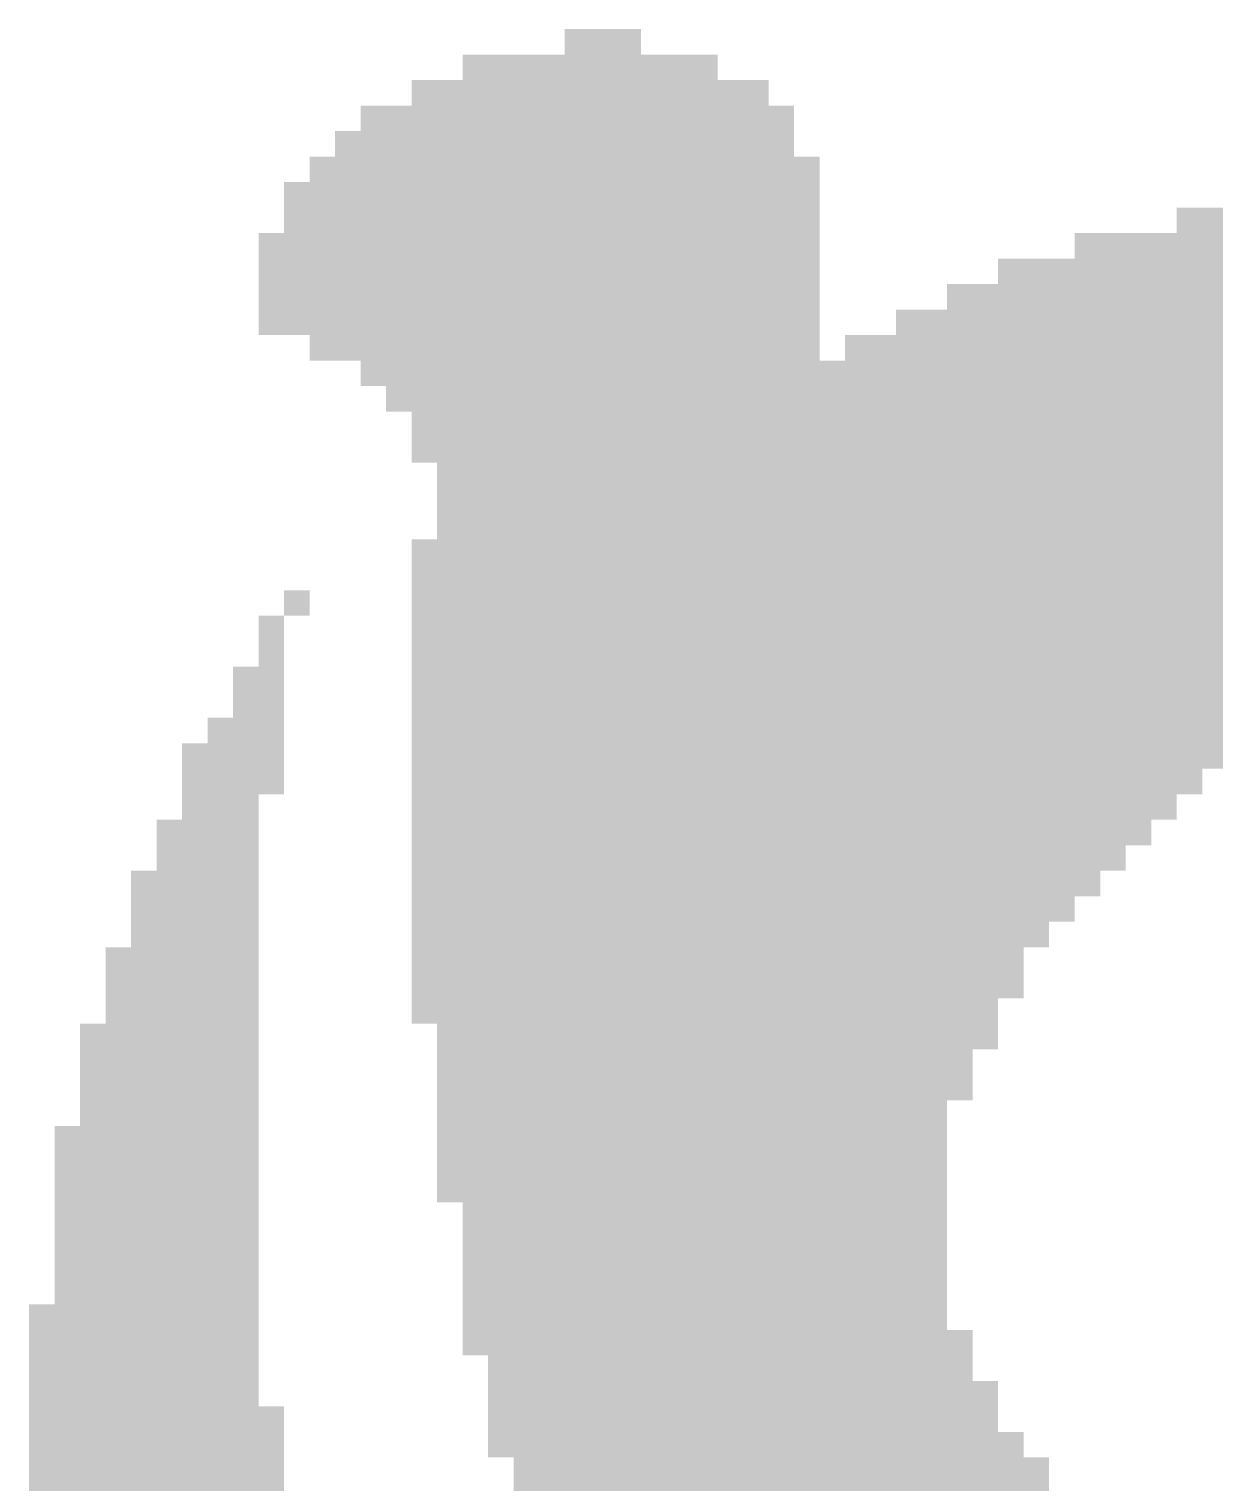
# Model space of a CAD drawing. Extents: x -15 to 107, y -79 to 1.
# Drawn here: x -12.243 to -11.062, y -28.829 to -27.381 of the extents above; entities that cross this region are included whole.
import ezdxf

# ---------------------------------------------------------------- set-up
doc = ezdxf.new("R2010")
doc.units = 0
doc.layers.add('21', color=253, linetype='CONTINUOUS')

# ---------------------------------------------------------------- blocks, each defined once
blk = doc.blocks.new('RECT')
blk.add_solid([(-0.5, -0.5), (0.5, -0.5), (-0.5, 0.5), (0.5, 0.5)])

msp = doc.modelspace()

# ---------------------------------------------------------------- block references
at = {"layer": '21', "xscale": 0.0254, "yscale": 0.0254, "rotation": 90}
for p in [(-11.6967, -27.3939), (-11.6713, -27.3939), (-11.6459, -27.3939), (-11.7983, -27.4193), (-11.7729, -27.4193), (-11.7475, -27.4193), (-11.7221, -27.4193), (-11.6967, -27.4193), (-11.6713, -27.4193), (-11.6459, -27.4193), (-11.6205, -27.4193), (-11.5951, -27.4193), (-11.5697, -27.4193), (-11.8491, -27.4447), (-11.8237, -27.4447), (-11.7983, -27.4447), (-11.7729, -27.4447), (-11.7475, -27.4447), (-11.7221, -27.4447), (-11.6967, -27.4447), (-11.6713, -27.4447), (-11.6459, -27.4447), (-11.6205, -27.4447), (-11.5951, -27.4447), (-11.5697, -27.4447), (-11.5443, -27.4447), (-11.5189, -27.4447), (-11.8999, -27.4701), (-11.8745, -27.4701), (-11.8491, -27.4701), (-11.8237, -27.4701), (-11.7983, -27.4701), (-11.7729, -27.4701), (-11.7475, -27.4701), (-11.7221, -27.4701), (-11.6967, -27.4701), (-11.6713, -27.4701), (-11.6459, -27.4701), (-11.6205, -27.4701), (-11.5951, -27.4701), (-11.5697, -27.4701), (-11.5443, -27.4701), (-11.5189, -27.4701), (-11.4935, -27.4701), (-11.9253, -27.4955), (-11.8999, -27.4955), (-11.8745, -27.4955), (-11.8491, -27.4955), (-11.8237, -27.4955), (-11.7983, -27.4955), (-11.7729, -27.4955), (-11.7475, -27.4955), (-11.7221, -27.4955), (-11.6967, -27.4955), (-11.6713, -27.4955), (-11.6459, -27.4955), (-11.6205, -27.4955), (-11.5951, -27.4955), (-11.5697, -27.4955), (-11.5443, -27.4955), (-11.5189, -27.4955), (-11.4935, -27.4955), (-11.9507, -27.5209), (-11.9253, -27.5209), (-11.8999, -27.5209), (-11.8745, -27.5209), (-11.8491, -27.5209), (-11.8237, -27.5209), (-11.7983, -27.5209), (-11.7729, -27.5209), (-11.7475, -27.5209), (-11.7221, -27.5209), (-11.6967, -27.5209), (-11.6713, -27.5209), (-11.6459, -27.5209), (-11.6205, -27.5209), (-11.5951, -27.5209), (-11.5697, -27.5209), (-11.5443, -27.5209), (-11.5189, -27.5209), (-11.4935, -27.5209), (-11.4681, -27.5209), (-11.9761, -27.5463), (-11.9507, -27.5463), (-11.9253, -27.5463), (-11.8999, -27.5463), (-11.8745, -27.5463), (-11.8491, -27.5463), (-11.8237, -27.5463), (-11.7983, -27.5463), (-11.7729, -27.5463), (-11.7475, -27.5463), (-11.7221, -27.5463), (-11.6967, -27.5463), (-11.6713, -27.5463), (-11.6459, -27.5463), (-11.6205, -27.5463), (-11.5951, -27.5463), (-11.5697, -27.5463), (-11.5443, -27.5463), (-11.5189, -27.5463), (-11.4935, -27.5463), (-11.4681, -27.5463), (-11.9761, -27.5717), (-11.9507, -27.5717), (-11.9253, -27.5717), (-11.8999, -27.5717), (-11.8745, -27.5717), (-11.8491, -27.5717), (-11.8237, -27.5717), (-11.7983, -27.5717), (-11.7729, -27.5717), (-11.7475, -27.5717), (-11.7221, -27.5717), (-11.6967, -27.5717), (-11.6713, -27.5717), (-11.6459, -27.5717), (-11.6205, -27.5717), (-11.5951, -27.5717), (-11.5697, -27.5717), (-11.5443, -27.5717), (-11.5189, -27.5717), (-11.4935, -27.5717), (-11.4681, -27.5717), (-11.0871, -27.5717), (-11.0617, -27.5717), (-12.0015, -27.5971), (-11.9761, -27.5971), (-11.9507, -27.5971), (-11.9253, -27.5971), (-11.8999, -27.5971), (-11.8745, -27.5971), (-11.8491, -27.5971), (-11.8237, -27.5971), (-11.7983, -27.5971), (-11.7729, -27.5971), (-11.7475, -27.5971), (-11.7221, -27.5971), (-11.6967, -27.5971), (-11.6713, -27.5971), (-11.6459, -27.5971), (-11.6205, -27.5971), (-11.5951, -27.5971), (-11.5697, -27.5971), (-11.5443, -27.5971), (-11.5189, -27.5971), (-11.4935, -27.5971), (-11.4681, -27.5971), (-11.1887, -27.5971), (-11.1633, -27.5971), (-11.1379, -27.5971), (-11.1125, -27.5971), (-11.0871, -27.5971), (-11.0617, -27.5971), (-12.0015, -27.6225), (-11.9761, -27.6225), (-11.9507, -27.6225), (-11.9253, -27.6225), (-11.8999, -27.6225), (-11.8745, -27.6225), (-11.8491, -27.6225), (-11.8237, -27.6225), (-11.7983, -27.6225), (-11.7729, -27.6225), (-11.7475, -27.6225), (-11.7221, -27.6225), (-11.6967, -27.6225), (-11.6713, -27.6225), (-11.6459, -27.6225), (-11.6205, -27.6225), (-11.5951, -27.6225), (-11.5697, -27.6225), (-11.5443, -27.6225), (-11.5189, -27.6225), (-11.4935, -27.6225), (-11.4681, -27.6225), (-11.2649, -27.6225), (-11.2395, -27.6225), (-11.2141, -27.6225), (-11.1887, -27.6225), (-11.1633, -27.6225), (-11.1379, -27.6225), (-11.1125, -27.6225), (-11.0871, -27.6225), (-11.0617, -27.6225), (-12.0015, -27.6479), (-11.9761, -27.6479), (-11.9507, -27.6479), (-11.9253, -27.6479), (-11.8999, -27.6479), (-11.8745, -27.6479), (-11.8491, -27.6479), (-11.8237, -27.6479), (-11.7983, -27.6479), (-11.7729, -27.6479), (-11.7475, -27.6479), (-11.7221, -27.6479), (-11.6967, -27.6479), (-11.6713, -27.6479), (-11.6459, -27.6479), (-11.6205, -27.6479), (-11.5951, -27.6479), (-11.5697, -27.6479), (-11.5443, -27.6479), (-11.5189, -27.6479), (-11.4935, -27.6479), (-11.4681, -27.6479), (-11.3157, -27.6479), (-11.2903, -27.6479), (-11.2649, -27.6479), (-11.2395, -27.6479), (-11.2141, -27.6479), (-11.1887, -27.6479), (-11.1633, -27.6479), (-11.1379, -27.6479), (-11.1125, -27.6479), (-11.0871, -27.6479), (-11.0617, -27.6479), (-12.0015, -27.6733), (-11.9761, -27.6733), (-11.9507, -27.6733), (-11.9253, -27.6733), (-11.8999, -27.6733), (-11.8745, -27.6733), (-11.8491, -27.6733), (-11.8237, -27.6733), (-11.7983, -27.6733), (-11.7729, -27.6733), (-11.7475, -27.6733), (-11.7221, -27.6733), (-11.6967, -27.6733), (-11.6713, -27.6733), (-11.6459, -27.6733), (-11.6205, -27.6733), (-11.5951, -27.6733), (-11.5697, -27.6733), (-11.5443, -27.6733), (-11.5189, -27.6733), (-11.4935, -27.6733), (-11.4681, -27.6733), (-11.3665, -27.6733), (-11.3411, -27.6733), (-11.3157, -27.6733), (-11.2903, -27.6733), (-11.2649, -27.6733), (-11.2395, -27.6733), (-11.2141, -27.6733), (-11.1887, -27.6733), (-11.1633, -27.6733), (-11.1379, -27.6733), (-11.1125, -27.6733), (-11.0871, -27.6733), (-11.0617, -27.6733), (-11.9507, -27.6987), (-11.9253, -27.6987), (-11.8999, -27.6987), (-11.8745, -27.6987), (-11.8491, -27.6987), (-11.8237, -27.6987), (-11.7983, -27.6987), (-11.7729, -27.6987), (-11.7475, -27.6987), (-11.7221, -27.6987), (-11.6967, -27.6987), (-11.6713, -27.6987), (-11.6459, -27.6987), (-11.6205, -27.6987), (-11.5951, -27.6987), (-11.5697, -27.6987), (-11.5443, -27.6987), (-11.5189, -27.6987), (-11.4935, -27.6987), (-11.4681, -27.6987), (-11.4173, -27.6987), (-11.3919, -27.6987), (-11.3665, -27.6987), (-11.3411, -27.6987), (-11.3157, -27.6987), (-11.2903, -27.6987), (-11.2649, -27.6987), (-11.2395, -27.6987), (-11.2141, -27.6987), (-11.1887, -27.6987), (-11.1633, -27.6987), (-11.1379, -27.6987), (-11.1125, -27.6987), (-11.0871, -27.6987), (-11.0617, -27.6987), (-11.8999, -27.7241), (-11.8745, -27.7241), (-11.8491, -27.7241), (-11.8237, -27.7241), (-11.7983, -27.7241), (-11.7729, -27.7241), (-11.7475, -27.7241), (-11.7221, -27.7241), (-11.6967, -27.7241), (-11.6713, -27.7241), (-11.6459, -27.7241), (-11.6205, -27.7241), (-11.5951, -27.7241), (-11.5697, -27.7241), (-11.5443, -27.7241), (-11.5189, -27.7241), (-11.4935, -27.7241), (-11.4681, -27.7241), (-11.4427, -27.7241), (-11.4173, -27.7241), (-11.3919, -27.7241), (-11.3665, -27.7241), (-11.3411, -27.7241), (-11.3157, -27.7241), (-11.2903, -27.7241), (-11.2649, -27.7241), (-11.2395, -27.7241), (-11.2141, -27.7241), (-11.1887, -27.7241), (-11.1633, -27.7241), (-11.1379, -27.7241), (-11.1125, -27.7241), (-11.0871, -27.7241), (-11.0617, -27.7241), (-11.8745, -27.7495), (-11.8491, -27.7495), (-11.8237, -27.7495), (-11.7983, -27.7495), (-11.7729, -27.7495), (-11.7475, -27.7495), (-11.7221, -27.7495), (-11.6967, -27.7495), (-11.6713, -27.7495), (-11.6459, -27.7495), (-11.6205, -27.7495), (-11.5951, -27.7495), (-11.5697, -27.7495), (-11.5443, -27.7495), (-11.5189, -27.7495), (-11.4935, -27.7495), (-11.4681, -27.7495), (-11.4427, -27.7495), (-11.4173, -27.7495), (-11.3919, -27.7495), (-11.3665, -27.7495), (-11.3411, -27.7495), (-11.3157, -27.7495), (-11.2903, -27.7495), (-11.2649, -27.7495), (-11.2395, -27.7495), (-11.2141, -27.7495), (-11.1887, -27.7495), (-11.1633, -27.7495), (-11.1379, -27.7495), (-11.1125, -27.7495), (-11.0871, -27.7495), (-11.0617, -27.7495), (-11.8491, -27.7749), (-11.8237, -27.7749), (-11.7983, -27.7749), (-11.7729, -27.7749), (-11.7475, -27.7749), (-11.7221, -27.7749), (-11.6967, -27.7749), (-11.6713, -27.7749), (-11.6459, -27.7749), (-11.6205, -27.7749), (-11.5951, -27.7749), (-11.5697, -27.7749), (-11.5443, -27.7749), (-11.5189, -27.7749), (-11.4935, -27.7749), (-11.4681, -27.7749), (-11.4427, -27.7749), (-11.4173, -27.7749), (-11.3919, -27.7749), (-11.3665, -27.7749), (-11.3411, -27.7749), (-11.3157, -27.7749), (-11.2903, -27.7749), (-11.2649, -27.7749), (-11.2395, -27.7749), (-11.2141, -27.7749), (-11.1887, -27.7749), (-11.1633, -27.7749), (-11.1379, -27.7749), (-11.1125, -27.7749), (-11.0871, -27.7749), (-11.0617, -27.7749), (-11.8491, -27.8003), (-11.8237, -27.8003), (-11.7983, -27.8003), (-11.7729, -27.8003), (-11.7475, -27.8003), (-11.7221, -27.8003), (-11.6967, -27.8003), (-11.6713, -27.8003), (-11.6459, -27.8003), (-11.6205, -27.8003), (-11.5951, -27.8003), (-11.5697, -27.8003), (-11.5443, -27.8003), (-11.5189, -27.8003), (-11.4935, -27.8003), (-11.4681, -27.8003), (-11.4427, -27.8003), (-11.4173, -27.8003), (-11.3919, -27.8003), (-11.3665, -27.8003), (-11.3411, -27.8003), (-11.3157, -27.8003), (-11.2903, -27.8003), (-11.2649, -27.8003), (-11.2395, -27.8003), (-11.2141, -27.8003), (-11.1887, -27.8003), (-11.1633, -27.8003), (-11.1379, -27.8003), (-11.1125, -27.8003), (-11.0871, -27.8003), (-11.0617, -27.8003), (-11.8237, -27.8257), (-11.7983, -27.8257), (-11.7729, -27.8257), (-11.7475, -27.8257), (-11.7221, -27.8257), (-11.6967, -27.8257), (-11.6713, -27.8257), (-11.6459, -27.8257), (-11.6205, -27.8257), (-11.5951, -27.8257), (-11.5697, -27.8257), (-11.5443, -27.8257), (-11.5189, -27.8257), (-11.4935, -27.8257), (-11.4681, -27.8257), (-11.4427, -27.8257), (-11.4173, -27.8257), (-11.3919, -27.8257), (-11.3665, -27.8257), (-11.3411, -27.8257), (-11.3157, -27.8257), (-11.2903, -27.8257), (-11.2649, -27.8257), (-11.2395, -27.8257), (-11.2141, -27.8257), (-11.1887, -27.8257), (-11.1633, -27.8257), (-11.1379, -27.8257), (-11.1125, -27.8257), (-11.0871, -27.8257), (-11.0617, -27.8257), (-11.8237, -27.8511), (-11.7983, -27.8511), (-11.7729, -27.8511), (-11.7475, -27.8511), (-11.7221, -27.8511), (-11.6967, -27.8511), (-11.6713, -27.8511), (-11.6459, -27.8511), (-11.6205, -27.8511), (-11.5951, -27.8511), (-11.5697, -27.8511), (-11.5443, -27.8511), (-11.5189, -27.8511), (-11.4935, -27.8511), (-11.4681, -27.8511), (-11.4427, -27.8511), (-11.4173, -27.8511), (-11.3919, -27.8511), (-11.3665, -27.8511), (-11.3411, -27.8511), (-11.3157, -27.8511), (-11.2903, -27.8511), (-11.2649, -27.8511), (-11.2395, -27.8511), (-11.2141, -27.8511), (-11.1887, -27.8511), (-11.1633, -27.8511), (-11.1379, -27.8511), (-11.1125, -27.8511), (-11.0871, -27.8511), (-11.0617, -27.8511), (-11.8237, -27.8765), (-11.7983, -27.8765), (-11.7729, -27.8765), (-11.7475, -27.8765), (-11.7221, -27.8765), (-11.6967, -27.8765), (-11.6713, -27.8765), (-11.6459, -27.8765), (-11.6205, -27.8765), (-11.5951, -27.8765), (-11.5697, -27.8765), (-11.5443, -27.8765), (-11.5189, -27.8765), (-11.4935, -27.8765), (-11.4681, -27.8765), (-11.4427, -27.8765), (-11.4173, -27.8765), (-11.3919, -27.8765), (-11.3665, -27.8765), (-11.3411, -27.8765), (-11.3157, -27.8765), (-11.2903, -27.8765), (-11.2649, -27.8765), (-11.2395, -27.8765), (-11.2141, -27.8765), (-11.1887, -27.8765), (-11.1633, -27.8765), (-11.1379, -27.8765), (-11.1125, -27.8765), (-11.0871, -27.8765), (-11.0617, -27.8765), (-11.8491, -27.9019), (-11.8237, -27.9019), (-11.7983, -27.9019), (-11.7729, -27.9019), (-11.7475, -27.9019), (-11.7221, -27.9019), (-11.6967, -27.9019), (-11.6713, -27.9019), (-11.6459, -27.9019), (-11.6205, -27.9019), (-11.5951, -27.9019), (-11.5697, -27.9019), (-11.5443, -27.9019), (-11.5189, -27.9019), (-11.4935, -27.9019), (-11.4681, -27.9019), (-11.4427, -27.9019), (-11.4173, -27.9019), (-11.3919, -27.9019), (-11.3665, -27.9019), (-11.3411, -27.9019), (-11.3157, -27.9019), (-11.2903, -27.9019), (-11.2649, -27.9019), (-11.2395, -27.9019), (-11.2141, -27.9019), (-11.1887, -27.9019), (-11.1633, -27.9019), (-11.1379, -27.9019), (-11.1125, -27.9019), (-11.0871, -27.9019), (-11.0617, -27.9019), (-11.8491, -27.9273), (-11.8237, -27.9273), (-11.7983, -27.9273), (-11.7729, -27.9273), (-11.7475, -27.9273), (-11.7221, -27.9273), (-11.6967, -27.9273), (-11.6713, -27.9273), (-11.6459, -27.9273), (-11.6205, -27.9273), (-11.5951, -27.9273), (-11.5697, -27.9273), (-11.5443, -27.9273), (-11.5189, -27.9273), (-11.4935, -27.9273), (-11.4681, -27.9273), (-11.4427, -27.9273), (-11.4173, -27.9273), (-11.3919, -27.9273), (-11.3665, -27.9273), (-11.3411, -27.9273), (-11.3157, -27.9273), (-11.2903, -27.9273), (-11.2649, -27.9273), (-11.2395, -27.9273), (-11.2141, -27.9273), (-11.1887, -27.9273), (-11.1633, -27.9273), (-11.1379, -27.9273), (-11.1125, -27.9273), (-11.0871, -27.9273), (-11.0617, -27.9273), (-11.9761, -27.9527), (-11.8491, -27.9527), (-11.8237, -27.9527), (-11.7983, -27.9527), (-11.7729, -27.9527), (-11.7475, -27.9527), (-11.7221, -27.9527), (-11.6967, -27.9527), (-11.6713, -27.9527), (-11.6459, -27.9527), (-11.6205, -27.9527), (-11.5951, -27.9527), (-11.5697, -27.9527), (-11.5443, -27.9527), (-11.5189, -27.9527), (-11.4935, -27.9527), (-11.4681, -27.9527), (-11.4427, -27.9527), (-11.4173, -27.9527), (-11.3919, -27.9527), (-11.3665, -27.9527), (-11.3411, -27.9527), (-11.3157, -27.9527), (-11.2903, -27.9527), (-11.2649, -27.9527), (-11.2395, -27.9527), (-11.2141, -27.9527), (-11.1887, -27.9527), (-11.1633, -27.9527), (-11.1379, -27.9527), (-11.1125, -27.9527), (-11.0871, -27.9527), (-11.0617, -27.9527), (-12.0015, -27.9781), (-11.8491, -27.9781), (-11.8237, -27.9781), (-11.7983, -27.9781), (-11.7729, -27.9781), (-11.7475, -27.9781), (-11.7221, -27.9781), (-11.6967, -27.9781), (-11.6713, -27.9781), (-11.6459, -27.9781), (-11.6205, -27.9781), (-11.5951, -27.9781), (-11.5697, -27.9781), (-11.5443, -27.9781), (-11.5189, -27.9781), (-11.4935, -27.9781), (-11.4681, -27.9781), (-11.4427, -27.9781), (-11.4173, -27.9781), (-11.3919, -27.9781), (-11.3665, -27.9781), (-11.3411, -27.9781), (-11.3157, -27.9781), (-11.2903, -27.9781), (-11.2649, -27.9781), (-11.2395, -27.9781), (-11.2141, -27.9781), (-11.1887, -27.9781), (-11.1633, -27.9781), (-11.1379, -27.9781), (-11.1125, -27.9781), (-11.0871, -27.9781), (-11.0617, -27.9781), (-12.0015, -28.0035), (-11.8491, -28.0035), (-11.8237, -28.0035), (-11.7983, -28.0035), (-11.7729, -28.0035), (-11.7475, -28.0035), (-11.7221, -28.0035), (-11.6967, -28.0035), (-11.6713, -28.0035), (-11.6459, -28.0035), (-11.6205, -28.0035), (-11.5951, -28.0035), (-11.5697, -28.0035), (-11.5443, -28.0035), (-11.5189, -28.0035), (-11.4935, -28.0035), (-11.4681, -28.0035), (-11.4427, -28.0035), (-11.4173, -28.0035), (-11.3919, -28.0035), (-11.3665, -28.0035), (-11.3411, -28.0035), (-11.3157, -28.0035), (-11.2903, -28.0035), (-11.2649, -28.0035), (-11.2395, -28.0035), (-11.2141, -28.0035), (-11.1887, -28.0035), (-11.1633, -28.0035), (-11.1379, -28.0035), (-11.1125, -28.0035), (-11.0871, -28.0035), (-11.0617, -28.0035), (-12.0269, -28.0289), (-12.0015, -28.0289), (-11.8491, -28.0289), (-11.8237, -28.0289), (-11.7983, -28.0289), (-11.7729, -28.0289), (-11.7475, -28.0289), (-11.7221, -28.0289), (-11.6967, -28.0289), (-11.6713, -28.0289), (-11.6459, -28.0289), (-11.6205, -28.0289), (-11.5951, -28.0289), (-11.5697, -28.0289), (-11.5443, -28.0289), (-11.5189, -28.0289), (-11.4935, -28.0289), (-11.4681, -28.0289), (-11.4427, -28.0289), (-11.4173, -28.0289), (-11.3919, -28.0289), (-11.3665, -28.0289), (-11.3411, -28.0289), (-11.3157, -28.0289), (-11.2903, -28.0289), (-11.2649, -28.0289), (-11.2395, -28.0289), (-11.2141, -28.0289), (-11.1887, -28.0289), (-11.1633, -28.0289), (-11.1379, -28.0289), (-11.1125, -28.0289), (-11.0871, -28.0289), (-11.0617, -28.0289), (-12.0269, -28.0543), (-12.0015, -28.0543), (-11.8491, -28.0543), (-11.8237, -28.0543), (-11.7983, -28.0543), (-11.7729, -28.0543), (-11.7475, -28.0543), (-11.7221, -28.0543), (-11.6967, -28.0543), (-11.6713, -28.0543), (-11.6459, -28.0543), (-11.6205, -28.0543), (-11.5951, -28.0543), (-11.5697, -28.0543), (-11.5443, -28.0543), (-11.5189, -28.0543), (-11.4935, -28.0543), (-11.4681, -28.0543), (-11.4427, -28.0543), (-11.4173, -28.0543), (-11.3919, -28.0543), (-11.3665, -28.0543), (-11.3411, -28.0543), (-11.3157, -28.0543), (-11.2903, -28.0543), (-11.2649, -28.0543), (-11.2395, -28.0543), (-11.2141, -28.0543), (-11.1887, -28.0543), (-11.1633, -28.0543), (-11.1379, -28.0543), (-11.1125, -28.0543), (-11.0871, -28.0543), (-11.0617, -28.0543), (-12.0523, -28.0797), (-12.0269, -28.0797), (-12.0015, -28.0797), (-11.8491, -28.0797), (-11.8237, -28.0797), (-11.7983, -28.0797), (-11.7729, -28.0797), (-11.7475, -28.0797), (-11.7221, -28.0797), (-11.6967, -28.0797), (-11.6713, -28.0797), (-11.6459, -28.0797), (-11.6205, -28.0797), (-11.5951, -28.0797), (-11.5697, -28.0797), (-11.5443, -28.0797), (-11.5189, -28.0797), (-11.4935, -28.0797), (-11.4681, -28.0797), (-11.4427, -28.0797), (-11.4173, -28.0797), (-11.3919, -28.0797), (-11.3665, -28.0797), (-11.3411, -28.0797), (-11.3157, -28.0797), (-11.2903, -28.0797), (-11.2649, -28.0797), (-11.2395, -28.0797), (-11.2141, -28.0797), (-11.1887, -28.0797), (-11.1633, -28.0797), (-11.1379, -28.0797), (-11.1125, -28.0797), (-11.0871, -28.0797), (-11.0617, -28.0797), (-12.0777, -28.1051), (-12.0523, -28.1051), (-12.0269, -28.1051), (-12.0015, -28.1051), (-11.8491, -28.1051), (-11.8237, -28.1051), (-11.7983, -28.1051), (-11.7729, -28.1051), (-11.7475, -28.1051), (-11.7221, -28.1051), (-11.6967, -28.1051), (-11.6713, -28.1051), (-11.6459, -28.1051), (-11.6205, -28.1051), (-11.5951, -28.1051), (-11.5697, -28.1051), (-11.5443, -28.1051), (-11.5189, -28.1051), (-11.4935, -28.1051), (-11.4681, -28.1051), (-11.4427, -28.1051), (-11.4173, -28.1051), (-11.3919, -28.1051), (-11.3665, -28.1051), (-11.3411, -28.1051), (-11.3157, -28.1051), (-11.2903, -28.1051), (-11.2649, -28.1051), (-11.2395, -28.1051), (-11.2141, -28.1051), (-11.1887, -28.1051), (-11.1633, -28.1051), (-11.1379, -28.1051), (-11.1125, -28.1051), (-11.0871, -28.1051), (-11.0617, -28.1051), (-12.0777, -28.1305), (-12.0523, -28.1305), (-12.0269, -28.1305), (-12.0015, -28.1305), (-11.8491, -28.1305), (-11.8237, -28.1305), (-11.7983, -28.1305), (-11.7729, -28.1305), (-11.7475, -28.1305), (-11.7221, -28.1305), (-11.6967, -28.1305), (-11.6713, -28.1305), (-11.6459, -28.1305), (-11.6205, -28.1305), (-11.5951, -28.1305), (-11.5697, -28.1305), (-11.5443, -28.1305), (-11.5189, -28.1305), (-11.4935, -28.1305), (-11.4681, -28.1305), (-11.4427, -28.1305), (-11.4173, -28.1305), (-11.3919, -28.1305), (-11.3665, -28.1305), (-11.3411, -28.1305), (-11.3157, -28.1305), (-11.2903, -28.1305), (-11.2649, -28.1305), (-11.2395, -28.1305), (-11.2141, -28.1305), (-11.1887, -28.1305), (-11.1633, -28.1305), (-11.1379, -28.1305), (-11.1125, -28.1305), (-11.0871, -28.1305), (-12.0777, -28.1559), (-12.0523, -28.1559), (-12.0269, -28.1559), (-11.8491, -28.1559), (-11.8237, -28.1559), (-11.7983, -28.1559), (-11.7729, -28.1559), (-11.7475, -28.1559), (-11.7221, -28.1559), (-11.6967, -28.1559), (-11.6713, -28.1559), (-11.6459, -28.1559), (-11.6205, -28.1559), (-11.5951, -28.1559), (-11.5697, -28.1559), (-11.5443, -28.1559), (-11.5189, -28.1559), (-11.4935, -28.1559), (-11.4681, -28.1559), (-11.4427, -28.1559), (-11.4173, -28.1559), (-11.3919, -28.1559), (-11.3665, -28.1559), (-11.3411, -28.1559), (-11.3157, -28.1559), (-11.2903, -28.1559), (-11.2649, -28.1559), (-11.2395, -28.1559), (-11.2141, -28.1559), (-11.1887, -28.1559), (-11.1633, -28.1559), (-11.1379, -28.1559), (-11.1125, -28.1559), (-12.1031, -28.1813), (-12.0777, -28.1813), (-12.0523, -28.1813), (-12.0269, -28.1813), (-11.8491, -28.1813), (-11.8237, -28.1813), (-11.7983, -28.1813), (-11.7729, -28.1813), (-11.7475, -28.1813), (-11.7221, -28.1813), (-11.6967, -28.1813), (-11.6713, -28.1813), (-11.6459, -28.1813), (-11.6205, -28.1813), (-11.5951, -28.1813), (-11.5697, -28.1813), (-11.5443, -28.1813), (-11.5189, -28.1813), (-11.4935, -28.1813), (-11.4681, -28.1813), (-11.4427, -28.1813), (-11.4173, -28.1813), (-11.3919, -28.1813), (-11.3665, -28.1813), (-11.3411, -28.1813), (-11.3157, -28.1813), (-11.2903, -28.1813), (-11.2649, -28.1813), (-11.2395, -28.1813), (-11.2141, -28.1813), (-11.1887, -28.1813), (-11.1633, -28.1813), (-11.1379, -28.1813), (-12.1031, -28.2067), (-12.0777, -28.2067), (-12.0523, -28.2067), (-12.0269, -28.2067), (-11.8491, -28.2067), (-11.8237, -28.2067), (-11.7983, -28.2067), (-11.7729, -28.2067), (-11.7475, -28.2067), (-11.7221, -28.2067), (-11.6967, -28.2067), (-11.6713, -28.2067), (-11.6459, -28.2067), (-11.6205, -28.2067), (-11.5951, -28.2067), (-11.5697, -28.2067), (-11.5443, -28.2067), (-11.5189, -28.2067), (-11.4935, -28.2067), (-11.4681, -28.2067), (-11.4427, -28.2067), (-11.4173, -28.2067), (-11.3919, -28.2067), (-11.3665, -28.2067), (-11.3411, -28.2067), (-11.3157, -28.2067), (-11.2903, -28.2067), (-11.2649, -28.2067), (-11.2395, -28.2067), (-11.2141, -28.2067), (-11.1887, -28.2067), (-11.1633, -28.2067), (-12.1285, -28.2321), (-12.1031, -28.2321), (-12.0777, -28.2321), (-12.0523, -28.2321), (-12.0269, -28.2321), (-11.8491, -28.2321), (-11.8237, -28.2321), (-11.7983, -28.2321), (-11.7729, -28.2321), (-11.7475, -28.2321), (-11.7221, -28.2321), (-11.6967, -28.2321), (-11.6713, -28.2321), (-11.6459, -28.2321), (-11.6205, -28.2321), (-11.5951, -28.2321), (-11.5697, -28.2321), (-11.5443, -28.2321), (-11.5189, -28.2321), (-11.4935, -28.2321), (-11.4681, -28.2321), (-11.4427, -28.2321), (-11.4173, -28.2321), (-11.3919, -28.2321), (-11.3665, -28.2321), (-11.3411, -28.2321), (-11.3157, -28.2321), (-11.2903, -28.2321), (-11.2649, -28.2321), (-11.2395, -28.2321), (-11.2141, -28.2321), (-11.1887, -28.2321), (-12.1285, -28.2575), (-12.1031, -28.2575), (-12.0777, -28.2575), (-12.0523, -28.2575), (-12.0269, -28.2575), (-11.8491, -28.2575), (-11.8237, -28.2575), (-11.7983, -28.2575), (-11.7729, -28.2575), (-11.7475, -28.2575), (-11.7221, -28.2575), (-11.6967, -28.2575), (-11.6713, -28.2575), (-11.6459, -28.2575), (-11.6205, -28.2575), (-11.5951, -28.2575), (-11.5697, -28.2575), (-11.5443, -28.2575), (-11.5189, -28.2575), (-11.4935, -28.2575), (-11.4681, -28.2575), (-11.4427, -28.2575), (-11.4173, -28.2575), (-11.3919, -28.2575), (-11.3665, -28.2575), (-11.3411, -28.2575), (-11.3157, -28.2575), (-11.2903, -28.2575), (-11.2649, -28.2575), (-11.2395, -28.2575), (-11.2141, -28.2575), (-12.1285, -28.2829), (-12.1031, -28.2829), (-12.0777, -28.2829), (-12.0523, -28.2829), (-12.0269, -28.2829), (-11.8491, -28.2829), (-11.8237, -28.2829), (-11.7983, -28.2829), (-11.7729, -28.2829), (-11.7475, -28.2829), (-11.7221, -28.2829), (-11.6967, -28.2829), (-11.6713, -28.2829), (-11.6459, -28.2829), (-11.6205, -28.2829), (-11.5951, -28.2829), (-11.5697, -28.2829), (-11.5443, -28.2829), (-11.5189, -28.2829), (-11.4935, -28.2829), (-11.4681, -28.2829), (-11.4427, -28.2829), (-11.4173, -28.2829), (-11.3919, -28.2829), (-11.3665, -28.2829), (-11.3411, -28.2829), (-11.3157, -28.2829), (-11.2903, -28.2829), (-11.2649, -28.2829), (-11.2395, -28.2829), (-12.1539, -28.3083), (-12.1285, -28.3083), (-12.1031, -28.3083), (-12.0777, -28.3083), (-12.0523, -28.3083), (-12.0269, -28.3083), (-11.8491, -28.3083), (-11.8237, -28.3083), (-11.7983, -28.3083), (-11.7729, -28.3083), (-11.7475, -28.3083), (-11.7221, -28.3083), (-11.6967, -28.3083), (-11.6713, -28.3083), (-11.6459, -28.3083), (-11.6205, -28.3083), (-11.5951, -28.3083), (-11.5697, -28.3083), (-11.5443, -28.3083), (-11.5189, -28.3083), (-11.4935, -28.3083), (-11.4681, -28.3083), (-11.4427, -28.3083), (-11.4173, -28.3083), (-11.3919, -28.3083), (-11.3665, -28.3083), (-11.3411, -28.3083), (-11.3157, -28.3083), (-11.2903, -28.3083), (-11.2649, -28.3083), (-12.1539, -28.3337), (-12.1285, -28.3337), (-12.1031, -28.3337), (-12.0777, -28.3337), (-12.0523, -28.3337), (-12.0269, -28.3337), (-11.8491, -28.3337), (-11.8237, -28.3337), (-11.7983, -28.3337), (-11.7729, -28.3337), (-11.7475, -28.3337), (-11.7221, -28.3337), (-11.6967, -28.3337), (-11.6713, -28.3337), (-11.6459, -28.3337), (-11.6205, -28.3337), (-11.5951, -28.3337), (-11.5697, -28.3337), (-11.5443, -28.3337), (-11.5189, -28.3337), (-11.4935, -28.3337), (-11.4681, -28.3337), (-11.4427, -28.3337), (-11.4173, -28.3337), (-11.3919, -28.3337), (-11.3665, -28.3337), (-11.3411, -28.3337), (-11.3157, -28.3337), (-11.2903, -28.3337), (-11.2649, -28.3337), (-12.1539, -28.3591), (-12.1285, -28.3591), (-12.1031, -28.3591), (-12.0777, -28.3591), (-12.0523, -28.3591), (-12.0269, -28.3591), (-11.8491, -28.3591), (-11.8237, -28.3591), (-11.7983, -28.3591), (-11.7729, -28.3591), (-11.7475, -28.3591), (-11.7221, -28.3591), (-11.6967, -28.3591), (-11.6713, -28.3591), (-11.6459, -28.3591), (-11.6205, -28.3591), (-11.5951, -28.3591), (-11.5697, -28.3591), (-11.5443, -28.3591), (-11.5189, -28.3591), (-11.4935, -28.3591), (-11.4681, -28.3591), (-11.4427, -28.3591), (-11.4173, -28.3591), (-11.3919, -28.3591), (-11.3665, -28.3591), (-11.3411, -28.3591), (-11.3157, -28.3591), (-11.2903, -28.3591), (-12.1793, -28.3845), (-12.1539, -28.3845), (-12.1285, -28.3845), (-12.1031, -28.3845), (-12.0777, -28.3845), (-12.0523, -28.3845), (-12.0269, -28.3845), (-11.8237, -28.3845), (-11.7983, -28.3845), (-11.7729, -28.3845), (-11.7475, -28.3845), (-11.7221, -28.3845), (-11.6967, -28.3845), (-11.6713, -28.3845), (-11.6459, -28.3845), (-11.6205, -28.3845), (-11.5951, -28.3845), (-11.5697, -28.3845), (-11.5443, -28.3845), (-11.5189, -28.3845), (-11.4935, -28.3845), (-11.4681, -28.3845), (-11.4427, -28.3845), (-11.4173, -28.3845), (-11.3919, -28.3845), (-11.3665, -28.3845), (-11.3411, -28.3845), (-11.3157, -28.3845), (-11.2903, -28.3845), (-12.1793, -28.4099), (-12.1539, -28.4099), (-12.1285, -28.4099), (-12.1031, -28.4099), (-12.0777, -28.4099), (-12.0523, -28.4099), (-12.0269, -28.4099), (-11.8237, -28.4099), (-11.7983, -28.4099), (-11.7729, -28.4099), (-11.7475, -28.4099), (-11.7221, -28.4099), (-11.6967, -28.4099), (-11.6713, -28.4099), (-11.6459, -28.4099), (-11.6205, -28.4099), (-11.5951, -28.4099), (-11.5697, -28.4099), (-11.5443, -28.4099), (-11.5189, -28.4099), (-11.4935, -28.4099), (-11.4681, -28.4099), (-11.4427, -28.4099), (-11.4173, -28.4099), (-11.3919, -28.4099), (-11.3665, -28.4099), (-11.3411, -28.4099), (-11.3157, -28.4099), (-12.1793, -28.4353), (-12.1539, -28.4353), (-12.1285, -28.4353), (-12.1031, -28.4353), (-12.0777, -28.4353), (-12.0523, -28.4353), (-12.0269, -28.4353), (-11.8237, -28.4353), (-11.7983, -28.4353), (-11.7729, -28.4353), (-11.7475, -28.4353), (-11.7221, -28.4353), (-11.6967, -28.4353), (-11.6713, -28.4353), (-11.6459, -28.4353), (-11.6205, -28.4353), (-11.5951, -28.4353), (-11.5697, -28.4353), (-11.5443, -28.4353), (-11.5189, -28.4353), (-11.4935, -28.4353), (-11.4681, -28.4353), (-11.4427, -28.4353), (-11.4173, -28.4353), (-11.3919, -28.4353), (-11.3665, -28.4353), (-11.3411, -28.4353), (-11.3157, -28.4353), (-12.1793, -28.4607), (-12.1539, -28.4607), (-12.1285, -28.4607), (-12.1031, -28.4607), (-12.0777, -28.4607), (-12.0523, -28.4607), (-12.0269, -28.4607), (-11.8237, -28.4607), (-11.7983, -28.4607), (-11.7729, -28.4607), (-11.7475, -28.4607), (-11.7221, -28.4607), (-11.6967, -28.4607), (-11.6713, -28.4607), (-11.6459, -28.4607), (-11.6205, -28.4607), (-11.5951, -28.4607), (-11.5697, -28.4607), (-11.5443, -28.4607), (-11.5189, -28.4607), (-11.4935, -28.4607), (-11.4681, -28.4607), (-11.4427, -28.4607), (-11.4173, -28.4607), (-11.3919, -28.4607), (-11.3665, -28.4607), (-11.3411, -28.4607), (-12.2047, -28.4861), (-12.1793, -28.4861), (-12.1539, -28.4861), (-12.1285, -28.4861), (-12.1031, -28.4861), (-12.0777, -28.4861), (-12.0523, -28.4861), (-12.0269, -28.4861), (-11.8237, -28.4861), (-11.7983, -28.4861), (-11.7729, -28.4861), (-11.7475, -28.4861), (-11.7221, -28.4861), (-11.6967, -28.4861), (-11.6713, -28.4861), (-11.6459, -28.4861), (-11.6205, -28.4861), (-11.5951, -28.4861), (-11.5697, -28.4861), (-11.5443, -28.4861), (-11.5189, -28.4861), (-11.4935, -28.4861), (-11.4681, -28.4861), (-11.4427, -28.4861), (-11.4173, -28.4861), (-11.3919, -28.4861), (-11.3665, -28.4861), (-11.3411, -28.4861), (-12.2047, -28.5115), (-12.1793, -28.5115), (-12.1539, -28.5115), (-12.1285, -28.5115), (-12.1031, -28.5115), (-12.0777, -28.5115), (-12.0523, -28.5115), (-12.0269, -28.5115), (-11.8237, -28.5115), (-11.7983, -28.5115), (-11.7729, -28.5115), (-11.7475, -28.5115), (-11.7221, -28.5115), (-11.6967, -28.5115), (-11.6713, -28.5115), (-11.6459, -28.5115), (-11.6205, -28.5115), (-11.5951, -28.5115), (-11.5697, -28.5115), (-11.5443, -28.5115), (-11.5189, -28.5115), (-11.4935, -28.5115), (-11.4681, -28.5115), (-11.4427, -28.5115), (-11.4173, -28.5115), (-11.3919, -28.5115), (-11.3665, -28.5115), (-11.3411, -28.5115), (-12.2047, -28.5369), (-12.1793, -28.5369), (-12.1539, -28.5369), (-12.1285, -28.5369), (-12.1031, -28.5369), (-12.0777, -28.5369), (-12.0523, -28.5369), (-12.0269, -28.5369), (-11.8237, -28.5369), (-11.7983, -28.5369), (-11.7729, -28.5369), (-11.7475, -28.5369), (-11.7221, -28.5369), (-11.6967, -28.5369), (-11.6713, -28.5369), (-11.6459, -28.5369), (-11.6205, -28.5369), (-11.5951, -28.5369), (-11.5697, -28.5369), (-11.5443, -28.5369), (-11.5189, -28.5369), (-11.4935, -28.5369), (-11.4681, -28.5369), (-11.4427, -28.5369), (-11.4173, -28.5369), (-11.3919, -28.5369), (-11.3665, -28.5369), (-11.3411, -28.5369), (-12.2047, -28.5623), (-12.1793, -28.5623), (-12.1539, -28.5623), (-12.1285, -28.5623), (-12.1031, -28.5623), (-12.0777, -28.5623), (-12.0523, -28.5623), (-12.0269, -28.5623), (-11.7983, -28.5623), (-11.7729, -28.5623), (-11.7475, -28.5623), (-11.7221, -28.5623), (-11.6967, -28.5623), (-11.6713, -28.5623), (-11.6459, -28.5623), (-11.6205, -28.5623), (-11.5951, -28.5623), (-11.5697, -28.5623), (-11.5443, -28.5623), (-11.5189, -28.5623), (-11.4935, -28.5623), (-11.4681, -28.5623), (-11.4427, -28.5623), (-11.4173, -28.5623), (-11.3919, -28.5623), (-11.3665, -28.5623), (-11.3411, -28.5623), (-12.2047, -28.5877), (-12.1793, -28.5877), (-12.1539, -28.5877), (-12.1285, -28.5877), (-12.1031, -28.5877), (-12.0777, -28.5877), (-12.0523, -28.5877), (-12.0269, -28.5877), (-11.7983, -28.5877), (-11.7729, -28.5877), (-11.7475, -28.5877), (-11.7221, -28.5877), (-11.6967, -28.5877), (-11.6713, -28.5877), (-11.6459, -28.5877), (-11.6205, -28.5877), (-11.5951, -28.5877), (-11.5697, -28.5877), (-11.5443, -28.5877), (-11.5189, -28.5877), (-11.4935, -28.5877), (-11.4681, -28.5877), (-11.4427, -28.5877), (-11.4173, -28.5877), (-11.3919, -28.5877), (-11.3665, -28.5877), (-11.3411, -28.5877), (-12.2047, -28.6131), (-12.1793, -28.6131), (-12.1539, -28.6131), (-12.1285, -28.6131), (-12.1031, -28.6131), (-12.0777, -28.6131), (-12.0523, -28.6131), (-12.0269, -28.6131), (-11.7983, -28.6131), (-11.7729, -28.6131), (-11.7475, -28.6131), (-11.7221, -28.6131), (-11.6967, -28.6131), (-11.6713, -28.6131), (-11.6459, -28.6131), (-11.6205, -28.6131), (-11.5951, -28.6131), (-11.5697, -28.6131), (-11.5443, -28.6131), (-11.5189, -28.6131), (-11.4935, -28.6131), (-11.4681, -28.6131), (-11.4427, -28.6131), (-11.4173, -28.6131), (-11.3919, -28.6131), (-11.3665, -28.6131), (-11.3411, -28.6131), (-12.2047, -28.6385), (-12.1793, -28.6385), (-12.1539, -28.6385), (-12.1285, -28.6385), (-12.1031, -28.6385), (-12.0777, -28.6385), (-12.0523, -28.6385), (-12.0269, -28.6385), (-11.7983, -28.6385), (-11.7729, -28.6385), (-11.7475, -28.6385), (-11.7221, -28.6385), (-11.6967, -28.6385), (-11.6713, -28.6385), (-11.6459, -28.6385), (-11.6205, -28.6385), (-11.5951, -28.6385), (-11.5697, -28.6385), (-11.5443, -28.6385), (-11.5189, -28.6385), (-11.4935, -28.6385), (-11.4681, -28.6385), (-11.4427, -28.6385), (-11.4173, -28.6385), (-11.3919, -28.6385), (-11.3665, -28.6385), (-11.3411, -28.6385), (-12.2301, -28.6639), (-12.2047, -28.6639), (-12.1793, -28.6639), (-12.1539, -28.6639), (-12.1285, -28.6639), (-12.1031, -28.6639), (-12.0777, -28.6639), (-12.0523, -28.6639), (-12.0269, -28.6639), (-11.7983, -28.6639), (-11.7729, -28.6639), (-11.7475, -28.6639), (-11.7221, -28.6639), (-11.6967, -28.6639), (-11.6713, -28.6639), (-11.6459, -28.6639), (-11.6205, -28.6639), (-11.5951, -28.6639), (-11.5697, -28.6639), (-11.5443, -28.6639), (-11.5189, -28.6639), (-11.4935, -28.6639), (-11.4681, -28.6639), (-11.4427, -28.6639), (-11.4173, -28.6639), (-11.3919, -28.6639), (-11.3665, -28.6639), (-11.3411, -28.6639), (-12.2301, -28.6893), (-12.2047, -28.6893), (-12.1793, -28.6893), (-12.1539, -28.6893), (-12.1285, -28.6893), (-12.1031, -28.6893), (-12.0777, -28.6893), (-12.0523, -28.6893), (-12.0269, -28.6893), (-11.7983, -28.6893), (-11.7729, -28.6893), (-11.7475, -28.6893), (-11.7221, -28.6893), (-11.6967, -28.6893), (-11.6713, -28.6893), (-11.6459, -28.6893), (-11.6205, -28.6893), (-11.5951, -28.6893), (-11.5697, -28.6893), (-11.5443, -28.6893), (-11.5189, -28.6893), (-11.4935, -28.6893), (-11.4681, -28.6893), (-11.4427, -28.6893), (-11.4173, -28.6893), (-11.3919, -28.6893), (-11.3665, -28.6893), (-11.3411, -28.6893), (-11.3157, -28.6893), (-12.2301, -28.7147), (-12.2047, -28.7147), (-12.1793, -28.7147), (-12.1539, -28.7147), (-12.1285, -28.7147), (-12.1031, -28.7147), (-12.0777, -28.7147), (-12.0523, -28.7147), (-12.0269, -28.7147), (-11.7729, -28.7147), (-11.7475, -28.7147), (-11.7221, -28.7147), (-11.6967, -28.7147), (-11.6713, -28.7147), (-11.6459, -28.7147), (-11.6205, -28.7147), (-11.5951, -28.7147), (-11.5697, -28.7147), (-11.5443, -28.7147), (-11.5189, -28.7147), (-11.4935, -28.7147), (-11.4681, -28.7147), (-11.4427, -28.7147), (-11.4173, -28.7147), (-11.3919, -28.7147), (-11.3665, -28.7147), (-11.3411, -28.7147), (-11.3157, -28.7147), (-12.2301, -28.7401), (-12.2047, -28.7401), (-12.1793, -28.7401), (-12.1539, -28.7401), (-12.1285, -28.7401), (-12.1031, -28.7401), (-12.0777, -28.7401), (-12.0523, -28.7401), (-12.0269, -28.7401), (-11.7729, -28.7401), (-11.7475, -28.7401), (-11.7221, -28.7401), (-11.6967, -28.7401), (-11.6713, -28.7401), (-11.6459, -28.7401), (-11.6205, -28.7401), (-11.5951, -28.7401), (-11.5697, -28.7401), (-11.5443, -28.7401), (-11.5189, -28.7401), (-11.4935, -28.7401), (-11.4681, -28.7401), (-11.4427, -28.7401), (-11.4173, -28.7401), (-11.3919, -28.7401), (-11.3665, -28.7401), (-11.3411, -28.7401), (-11.3157, -28.7401), (-11.2903, -28.7401), (-12.2301, -28.7655), (-12.2047, -28.7655), (-12.1793, -28.7655), (-12.1539, -28.7655), (-12.1285, -28.7655), (-12.1031, -28.7655), (-12.0777, -28.7655), (-12.0523, -28.7655), (-12.0269, -28.7655), (-12.0015, -28.7655), (-11.7729, -28.7655), (-11.7475, -28.7655), (-11.7221, -28.7655), (-11.6967, -28.7655), (-11.6713, -28.7655), (-11.6459, -28.7655), (-11.6205, -28.7655), (-11.5951, -28.7655), (-11.5697, -28.7655), (-11.5443, -28.7655), (-11.5189, -28.7655), (-11.4935, -28.7655), (-11.4681, -28.7655), (-11.4427, -28.7655), (-11.4173, -28.7655), (-11.3919, -28.7655), (-11.3665, -28.7655), (-11.3411, -28.7655), (-11.3157, -28.7655), (-11.2903, -28.7655), (-12.2301, -28.7909), (-12.2047, -28.7909), (-12.1793, -28.7909), (-12.1539, -28.7909), (-12.1285, -28.7909), (-12.1031, -28.7909), (-12.0777, -28.7909), (-12.0523, -28.7909), (-12.0269, -28.7909), (-12.0015, -28.7909), (-11.7729, -28.7909), (-11.7475, -28.7909), (-11.7221, -28.7909), (-11.6967, -28.7909), (-11.6713, -28.7909), (-11.6459, -28.7909), (-11.6205, -28.7909), (-11.5951, -28.7909), (-11.5697, -28.7909), (-11.5443, -28.7909), (-11.5189, -28.7909), (-11.4935, -28.7909), (-11.4681, -28.7909), (-11.4427, -28.7909), (-11.4173, -28.7909), (-11.3919, -28.7909), (-11.3665, -28.7909), (-11.3411, -28.7909), (-11.3157, -28.7909), (-11.2903, -28.7909), (-11.2649, -28.7909), (-12.2301, -28.8163), (-12.2047, -28.8163), (-12.1793, -28.8163), (-12.1539, -28.8163), (-12.1285, -28.8163), (-12.1031, -28.8163), (-12.0777, -28.8163), (-12.0523, -28.8163), (-12.0269, -28.8163), (-12.0015, -28.8163), (-11.7475, -28.8163), (-11.7221, -28.8163), (-11.6967, -28.8163), (-11.6713, -28.8163), (-11.6459, -28.8163), (-11.6205, -28.8163), (-11.5951, -28.8163), (-11.5697, -28.8163), (-11.5443, -28.8163), (-11.5189, -28.8163), (-11.4935, -28.8163), (-11.4681, -28.8163), (-11.4427, -28.8163), (-11.4173, -28.8163), (-11.3919, -28.8163), (-11.3665, -28.8163), (-11.3411, -28.8163), (-11.3157, -28.8163), (-11.2903, -28.8163), (-11.2649, -28.8163), (-11.2395, -28.8163), (-12.2301, -28.8417), (-12.2047, -28.8417), (-12.1793, -28.8417), (-12.1539, -28.8417), (-12.1285, -28.8417), (-12.1031, -28.8417), (-12.0777, -28.8417), (-12.0523, -28.8417), (-12.0269, -28.8417), (-12.0015, -28.8417), (-11.7475, -28.8417), (-11.7221, -28.8417), (-11.6967, -28.8417), (-11.6713, -28.8417), (-11.6459, -28.8417), (-11.6205, -28.8417), (-11.5951, -28.8417), (-11.5697, -28.8417), (-11.5443, -28.8417), (-11.5189, -28.8417), (-11.4935, -28.8417), (-11.4681, -28.8417), (-11.4427, -28.8417), (-11.4173, -28.8417), (-11.3919, -28.8417), (-11.3665, -28.8417), (-11.3411, -28.8417), (-11.3157, -28.8417), (-11.2903, -28.8417), (-11.2649, -28.8417), (-11.2395, -28.8417)]:
    msp.add_blockref('RECT', p, dxfattribs=at)

doc.saveas('drawing.dxf')
